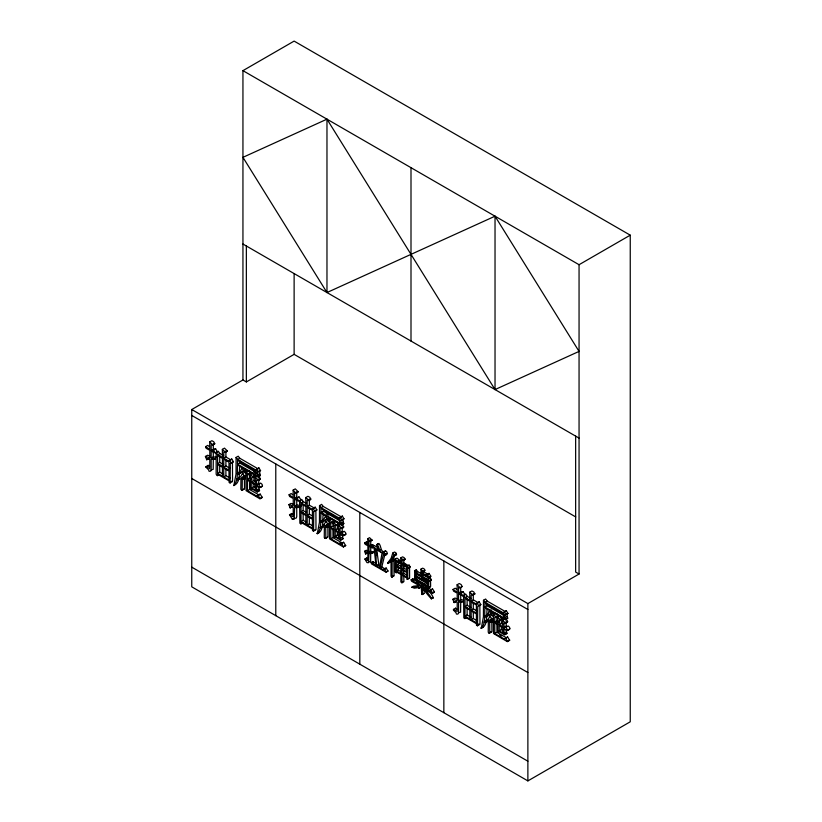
<?xml version="1.0" encoding="UTF-8"?>
<svg xmlns="http://www.w3.org/2000/svg" width="822" height="822" viewBox="0 0 822 822"><rect width="100%" height="100%" fill="white"/><g stroke="black" fill="none" stroke-linecap="round" stroke-linejoin="round"><path stroke-width="1.23" d="M239.654 466.865C238.853 472.938 240.846 482.483 233.859 485.576L236.027 474.006L236.078 457.422L238.216 456.189L239.757 458.234L257.995 468.766L258.879 467.862L260.574 470.626L259.464 471.016L260.266 475.578L257.964 476.832L237.517 465.026C236.931 471.746 238.668 480.099 233.859 485.576M323.087 515.034C322.286 521.107 324.279 530.652 317.302 533.745L319.46 522.176L319.511 505.592L321.649 504.359L323.19 506.403L341.428 516.935L342.322 516.041L344.007 518.805L340.77 520.418L341.407 525.001L320.95 513.195C320.364 519.915 322.101 528.269 317.302 533.745M487.056 609.698C486.254 615.77 488.247 625.316 481.271 628.409L483.428 616.839L483.48 600.255L485.617 599.022L487.158 601.067L505.396 611.599L506.28 610.705L507.975 613.469L504.729 615.082L505.366 619.665L484.918 607.859C484.333 614.579 486.069 622.932 481.271 628.409M251.799 481.836L255.344 483.881L255.231 477.325L257.358 476.092C261.93 477.438 260.348 481.219 256.639 480.027L256.639 484.631L257.327 485.031L260.687 483.089C265.64 486.316 258.735 489.532 256.639 485.525L256.639 490.344C259.464 494.803 252.385 487.847 250.998 489.296L250.361 488.196L250.463 481.959L247.34 480.151L247.422 490.713L256.865 496.169L260.214 494.104L262.239 497.546L259.875 498.769L246.097 490.683L246.014 479.421L244.381 478.568L243.795 476.832L246.014 478.466L245.932 471.674L248.059 470.441C252.601 471.828 251.08 475.517 247.34 474.438L247.34 479.257L250.463 481.065L250.361 474.51L252.488 473.287L254.954 475.578L253.926 476L253.926 480.603L251.799 481.836L251.799 477.233L255.036 475.907M257.224 492.029L259.516 490.755L258.776 486.706M332.365 519.34C336.414 520.449 333.239 523.871 330.773 522.607L330.773 527.426L333.907 529.234L333.794 522.689L335.921 521.456L338.14 523.398L338.191 524.302L335.232 525.402L335.232 530.005L338.777 532.05L338.664 525.494L340.791 524.261C345.363 525.607 343.781 529.389 340.072 528.197L340.072 532.8L340.77 533.201L344.12 531.269C349.073 534.485 342.168 537.701 340.072 533.694L340.072 538.523C342.897 542.972 335.818 536.016 334.431 537.465L333.794 536.365L333.907 530.128L330.773 528.32L330.855 538.883L340.298 544.339L343.647 542.273L345.672 545.716L343.308 546.938L329.53 538.852L329.447 527.59L327.814 526.748L327.238 525.001L329.447 526.635L329.365 519.843L331.492 518.61M340.657 540.198L342.959 538.924L342.209 533.673M505.633 619.654C509.589 620.682 506.424 624.196 504.04 622.86L504.04 627.463L504.729 627.864L508.088 625.932C513.041 629.159 506.136 632.365 504.04 628.357L504.04 633.187C506.866 637.636 499.786 630.69 498.399 632.128L497.762 631.029L497.875 624.792L494.741 622.994L494.823 633.557L504.266 639.002L507.616 636.937L509.64 640.379L507.277 641.602L493.498 633.515L493.416 622.254L491.782 621.411L491.196 619.665L493.334 618.432M504.626 634.861L506.917 633.587L506.177 629.539M258.139 476.811L257.327 472.249L260.574 470.626M341.572 524.981L343.699 523.748L342.897 519.185M505.366 619.665L507.667 618.411L506.866 613.849M375.449 563.317L372.818 561.488L371.071 562.495L371.544 563.923L385.98 572.153L387.984 571.177L386.155 568.033L383.319 569.882L380.031 567.981L383.165 555.333C385.888 556.432 389.361 552.744 385.549 550.781L384.439 551.634C379.219 552.363 381.983 540.886 376.692 544.575L378.665 550.319L372.613 546.507L374.359 545.5L378.716 548.336M388.046 563.491L391.036 560.635L391.036 576.222L392.104 577.023L392.125 561.005L392.875 560.83L391.806 559.402L393.697 555.199C396.194 556.504 397.992 553.011 394.529 552.014L392.782 553.021L391.087 558.385L387.696 562.957L388.046 563.491L391.344 561.149M260.101 498.769L258.077 495.337L256.865 496.169M343.545 546.938L341.51 543.506L340.298 544.339M507.513 641.612L505.479 638.17L504.266 639.002M209.168 446.48L207.771 445.39L205.634 446.613L209.816 449.418L209.702 441.938L211.84 440.705C215.847 441.753 214.963 446.141 211.172 444.702L211.172 450.199L212.251 450.816L213.463 449.994L215.57 453.148L211.172 451.093L211.172 458.09L215.272 458.604L215.354 459.251L211.172 459.436L211.172 469.66L210.761 471.047L209.846 471.355L208.952 471.191L208.685 469.948L206.055 467.307L206.055 466.577L208.182 465.344L209.579 466.536M217.625 452.234L215.6 448.761L212.251 450.816M260.327 487.528L258.55 484.322M343.76 535.708L341.983 532.492M456.57 589.312L455.172 588.223L453.035 589.456L457.217 592.251L457.104 584.771L459.241 583.538C463.248 584.586 462.365 588.984 458.573 587.535L458.573 593.032L459.652 593.659L460.875 592.826L462.971 595.991L458.573 593.926L458.573 600.923L462.673 601.437L462.755 602.094L458.573 602.269L458.573 612.493L458.162 613.88L457.248 614.188L456.354 614.024L456.087 612.78L453.456 610.15L453.456 609.41L455.583 608.177L456.981 609.369M507.729 630.371L505.951 627.165M247.422 490.713L249.58 489.378L249.477 480.13M330.855 538.883L333.023 537.547L332.91 529.502M494.823 633.557L496.991 632.21L496.878 622.963M379.445 567.642L382.055 552.98L374.544 548.644C378.295 554.09 373.239 564.724 379.445 567.642L381.192 566.635M431.458 598.889C430.677 594.265 415.048 580.034 430.091 597.491C437.725 601.889 428.879 589.58 426.299 589.323L424.255 590.556M386.227 572.184L384.408 569.05L383.319 569.882M432.619 593.186L430.8 589.929L432.547 588.922L434.448 591.912L432.619 593.186L422.354 587.36L422.354 594.306L421.737 594.45L421.265 586.733L411.555 581.226L411.123 579.829L412.87 578.822L420.864 583.774M237.291 479.719L239.428 478.496L238.955 477.993L236.828 479.226L237.291 479.719L240.949 478.61L240.836 489.347L242.161 490.354L242.274 479.432L245.408 478.106L242.274 479.432M242.161 490.354L244.524 488.463L244.411 478.209M324.69 525.094L320.261 527.395L320.734 527.899L324.382 526.779L324.269 537.516L324.906 538.389L325.82 537.865L325.707 527.611L328.841 526.275M325.594 538.523L327.957 536.632L327.844 526.378M387.337 553.596L385.497 554.871L382.549 553.268L384.213 555.641M395.218 559.114L395.218 572.143L396.255 572.739L396.327 571.835L400.93 574.496L400.838 581.986L401.948 582.819L402.02 575.123L406.736 577.845L407.126 579.222L409.582 577.969L409.582 567.303L410.219 566.913L409.058 565.084L406.654 566.584L402.02 563.913L402.02 560.131C405.205 561.21 405.955 557.696 402.585 556.843L400.838 557.861L400.93 563.286L396.594 560.779L395.218 559.114L396.964 558.107L401.598 561.642M401.948 582.819L403.879 581.277L403.766 575.225M488.658 619.767L484.23 622.069L484.692 622.562L488.35 621.442L488.237 632.18L488.874 633.053L489.789 632.529L489.676 622.275L492.532 621.072M489.563 633.187L491.926 631.296L491.813 621.042M489.213 611.26L487.744 614.126L484.805 616.233L485.227 616.757L487.354 616.264L490.313 613.787L491.422 614.168L493.662 612.78L491.371 613.531L489.213 611.26L491.34 610.027M246.066 473.801L244.607 472.28L242.469 473.513L240.589 476.832L236.828 479.226M325.902 521.682L328.091 523.963L330.228 522.73L328.04 520.449L325.902 521.682L322.553 526.327L320.261 527.395M493.467 616.634L492.008 615.113L489.871 616.346L487.991 619.665L484.23 622.069M380.031 567.981L381.778 566.975L384.912 554.316L385.96 554.634L385.908 553.977M414.545 570.725C415.151 572.317 413.723 582.582 415.747 579.592L427.728 586.507L428.663 587.936L428.796 581.257L431.18 580.096L431.201 579.418L430.029 577.64L427.553 579.387L422.076 576.222L422.076 573.581L428.704 577.404L430.82 576.212L429.022 573.366L426.166 575.225L422.076 572.872L422.076 571.382C425.046 572.482 425.991 568.937 422.672 568.156L420.926 569.163L420.987 575.595L415.932 572.677L414.545 570.725L416.292 569.718L417.679 571.66L421.727 574.003M428.981 577.465L430.82 576.212M392.104 577.023L394.057 575.503L393.872 559.988L394.622 559.823L393.553 558.395L395.444 554.192L396.492 554.573M248.799 474.746L251.029 473.297M332.232 522.915L334.462 521.467M502.437 618.74L499.201 620.065L499.201 624.669L501.328 623.436L501.328 618.832L502.355 618.411L499.889 616.12L497.762 617.353L497.875 623.898L494.741 622.1L494.741 617.271C497.916 618.35 500.279 614.651 495.461 613.274L493.334 614.507L493.416 621.298L491.196 619.665M496.2 617.579L498.43 616.14M368.78 551.059L366.304 550.288L364.557 551.295L365.646 554.018L365.985 553.268L367.886 553.504L367.835 560.696L364.896 559.032L366.643 558.025L368.554 559.525M209.692 455.953L207.545 455.224L205.418 456.457L206.743 459.786L207.154 458.902L209.816 459.323L209.764 468.663L206.055 466.577M294.194 504.482L290.978 503.403L288.851 504.626L290.176 507.955L290.587 507.071L293.248 507.493L293.197 516.833L289.488 514.747L291.615 513.514L293.012 514.706M457.094 598.786L454.946 598.067L452.819 599.3L454.145 602.618L454.556 601.745L457.217 602.156L457.166 611.506L453.456 609.41M258.098 480.377L260.327 478.959M341.531 528.546L343.76 527.128M423.279 571.66L420.926 569.163M505.499 623.21L502.632 620.158L504.759 618.935M507.729 621.792L506.177 621.627L506.177 626.23L504.04 627.463M428.663 587.936L430.636 586.456L430.543 580.25M212.621 445.062L214.85 443.633M296.054 493.231L293.135 490.107L295.273 488.874L298.283 491.803L296.742 491.638L296.742 497.135L294.605 498.368L294.605 492.871L296.054 493.231L298.283 491.803M373.712 545.983L372.726 544.554L369.982 546.25L368.975 545.674L368.975 540.927L370.198 541.236L372.027 540.064L369.551 537.67L367.804 538.677L367.886 545.048L364.732 542.88L366.489 541.873L367.629 542.787M370.198 541.236L372.027 540.064M460.022 587.894L462.252 586.466M422.2 594.594L424.101 593.299L424.101 588.665M326.704 527.508L325.327 526.07L327.043 524.282L328.122 524.631L328.091 523.963M407.65 579.284L407.825 568.31L410.219 566.913M223.635 455.696L219.916 453.549L218.282 451.237L216.155 452.47L216.155 474.191L217.008 475.589L217.594 474.222L228.989 480.808L229.122 482.473L230.129 482.966L232.564 481.209L232.451 462.19L233.448 461.748L231.763 459.015L228.742 461.111L223.759 458.234L223.759 452.131L225.341 452.275L222.351 449.367L224.488 448.134L227.468 451.042L225.896 450.898M230.129 482.966L230.324 463.423L233.448 461.748M299.588 500.639L299.866 523.224L300.883 523.902L301.027 522.402L312.432 528.978L312.555 530.642L313.562 531.135L313.757 511.592L316.881 509.917L315.196 507.184L312.175 509.28L307.202 506.403L307.202 500.3C310.593 501.564 312.144 497.341 307.921 496.303L305.784 497.536L305.866 505.633L301.222 502.951L299.588 500.639L301.715 499.406L303.349 501.718L306.144 503.331M308.682 500.608L310.911 499.211M313.562 531.135L315.997 529.378L315.884 510.37M403.232 560.388L405.061 559.248M463.557 595.303L463.834 617.897L464.851 618.565L464.995 617.065L476.39 623.641L476.524 625.316L477.531 625.799L479.966 624.042L479.853 605.033L480.849 604.581L479.164 601.848L476.144 603.944L471.16 601.067L471.16 594.964C474.561 596.238 476.113 592.015 471.89 590.967L469.752 592.2L469.835 600.307L465.19 597.615L463.557 595.303L465.684 594.07L467.317 596.392L471.037 598.539M472.65 595.282L474.88 593.874M477.531 625.799L477.726 606.266L480.849 604.581M376.743 566.081L378.737 564.169L376.753 549.939M244.021 471.325L246.097 469.465L243.97 470.698L241.802 468.427L240.343 471.283L237.404 473.4L237.825 473.924L239.952 473.431L242.911 470.955L244.021 471.325L246.261 469.948M327.454 519.494L329.53 517.634L327.403 518.867L325.245 516.596L323.776 519.453L320.837 521.569L321.258 522.093L323.385 521.6L326.344 519.124L327.454 519.494L329.694 518.117M491.422 614.168L491.371 613.531M394.745 555.58L396.594 554.439M316.881 509.917L313.757 511.592M387.696 562.957L390.83 560.45M492.45 612.554L489.491 615.031L485.227 616.757M243.271 479.339L241.894 477.901L243.61 476.113L244.792 476.257L242.469 473.513M492.81 620.949L490.672 622.172L489.296 620.733L491.011 618.945L492.193 619.089L489.871 616.346M236.078 457.422L237.63 459.467L255.868 469.989L258.879 467.862M319.511 505.592L321.063 507.636L339.301 518.158L342.322 516.041M430.029 577.64L429.3 578.369L423.833 575.215L422.076 576.222M483.48 600.255L485.031 602.3L503.27 612.832L506.28 610.705M431.386 579.89L428.796 581.257M228.742 461.111L231.763 459.015M312.175 509.28L315.196 507.184M476.144 603.944L479.164 601.848M432.547 588.922L429.639 590.864L422.354 586.651L422.354 585.058L423.258 584.976L421.172 582.829L421.265 586.024L411.123 579.829M344.007 518.805L340.77 520.418M507.975 613.469L504.729 615.082M418.244 585.747L413.6 586.178L411.843 587.196L414.339 588.192L418.09 587.648C420.083 589.343 422.107 584.73 419.179 588.069M420.926 587.062L419.066 588.162M419.405 584.791L416.497 586.764L411.843 587.196M252.631 477.356L252.57 476.462L250.361 474.51M335.232 525.402L338.469 524.076M500.033 620.199L499.971 619.305L497.762 617.353M429.639 590.864L430.8 589.929M376.692 544.575C380.257 546.301 377.73 552.333 382.682 552.641L385.549 550.781M426.166 575.225L429.022 573.366M406.654 566.584L407.311 566.101L408.174 567.303L407.825 568.31M409.058 565.084L408.4 565.577L403.766 562.895L402.02 563.913M215.6 448.761L211.172 450.199M294.605 498.368L295.684 498.985L296.906 498.163L299.002 501.328L294.605 499.262L294.605 506.26L298.705 506.773L300.831 505.54L296.742 505.027L294.605 506.26M301.14 500.095L299.033 496.93L297.821 497.762L296.742 497.135M369.982 546.25L370.979 545.572L372.613 548.079L368.975 546.383L368.975 552.456L372.181 552.733L373.928 551.726L374.02 552.322L372.274 553.34L368.975 553.555L368.636 562.638L366.982 562.649L364.896 559.032M372.726 544.554L368.975 545.674M459.652 593.659L463.002 591.593L465.108 594.758L462.971 595.991M507.616 636.937L506.393 637.769L496.961 632.324M327.094 519.391L321.258 522.093M242.942 379.97L242.942 70.651L294.122 41.1L630.248 235.164L630.248 721.798L527.878 780.9L191.752 586.836L191.752 409.52L242.942 379.97L246.353 381.942L294.122 354.354L575.749 516.956M215.57 453.148L217.707 451.925M206.743 459.786L208.88 458.553M211.172 458.09L213.299 456.857L216.176 457.227M216.155 452.47L217.789 454.782L219.916 453.549M225.238 451.956L227.375 450.723M225.238 452.439L227.468 451.042M206.055 467.307L208.182 466.074L208.182 465.344M223.759 458.234L225.896 457.001L230.879 459.878M217.594 463.649L222.433 466.444L222.433 458.388L217.594 455.594L217.594 463.649L219.721 462.416L223.594 464.656M223.759 467.215L228.989 470.235L228.989 462.18L223.759 459.159L223.759 467.215L225.896 465.982L230.078 468.396M237.63 459.467L239.757 458.234M217.594 473.369L222.433 476.164L222.433 467.307L217.594 464.512L217.594 473.369L219.721 472.136L223.594 474.366M242.942 70.651L579.058 264.715L630.248 235.164M217.45 475.733L219.577 474.5M237.517 464.163L256.115 474.9L256.115 471.068L237.517 460.33L237.517 464.163L239.654 462.93L257.152 473.03M223.759 476.924L228.989 479.945L228.989 471.098L223.759 468.078L223.759 476.924L225.896 475.691L230.078 478.116M237.404 473.4L239.541 472.167M237.825 473.924L242.089 472.198L245.048 469.722L246.158 470.092M241.894 477.901L245.932 475.599M248.891 474.53L250.936 472.989M255.868 469.989L257.995 468.766M247.34 479.257L249.477 478.024L251.563 479.236M252.816 476.811L254.954 475.578M257.327 475.085L259.464 473.862M258.19 476.483L260.327 475.25M257.964 476.832L260.266 475.578M258.19 480.182L260.235 478.62M241.473 490.22L244.288 489.121M256.639 484.631L258.776 483.398L259.464 483.798M251.799 488.001L255.344 490.046L255.344 484.775L251.799 482.73L251.799 488.001L253.926 486.768L255.704 487.795M260.399 487.22L262.537 485.987M256.639 490.344L258.776 489.121M257.44 491.607L259.577 490.374M258.077 495.337L260.214 494.104M260.184 498.43L262.31 497.197M288.851 504.626L293.248 506.023L293.248 498.481L289.601 496.498L289.067 494.793L291.204 493.56L292.601 494.649M294.605 499.262L296.742 498.029M295.684 498.985L299.033 496.93M290.176 507.955L292.313 506.722M301.222 502.951L303.349 501.718M308.774 500.444L310.808 498.892M289.488 514.747L292.396 519.36L294.194 519.216L294.605 507.606L298.787 507.431L300.914 506.198M307.202 506.403L309.329 505.17L314.312 508.047M301.027 511.818L305.866 514.613L305.866 506.568L301.027 503.763L301.027 511.818L303.154 510.585L306.061 512.27M292.396 519.36L294.523 518.127M307.202 515.384L312.432 518.405L312.432 510.349L307.202 507.328L307.202 515.384L309.329 514.151L312.473 515.959M321.063 507.636L323.19 506.403M301.027 521.538L305.866 524.333L305.866 515.476L301.027 512.681L301.027 521.538L303.154 520.305L306.061 521.98M300.883 523.902L303.01 522.669M320.95 512.332L339.548 523.069L339.548 519.237L320.95 508.499L320.95 512.332L323.087 511.099L339.496 520.573M320.95 513.195L323.087 511.962M307.202 525.094L312.432 528.114L312.432 519.268L307.202 516.247L307.202 525.094L309.329 523.871L312.473 525.679M320.837 521.569L322.974 520.336L323.385 520.86M320.734 527.899L322.861 526.666L322.388 526.162M325.327 526.07L330.362 523.193M328.122 524.631L330.249 523.398M332.324 522.7L334.369 521.158M339.301 518.158L341.428 516.935M316.943 533.283L319.07 532.05L319.429 532.512M330.773 527.426L332.91 526.203L332.91 521.374M336.342 525.309L338.387 523.748M336.064 525.525L338.191 524.302M340.77 523.265L342.897 522.032M341.623 524.652L343.76 523.419M341.407 525.001L343.699 523.748M335.232 530.005L337.359 528.772L339.137 529.789M341.623 528.361L343.668 526.789M324.906 538.389L327.721 537.29M340.072 532.8L342.209 531.567L342.897 531.968M335.232 536.17L338.777 538.215L338.777 532.944L335.232 530.899L335.232 536.17L337.359 534.937L339.137 535.965M343.843 535.389L345.97 534.156M340.072 538.523L342.209 537.29M340.873 539.777L343.01 538.554M341.51 543.506L343.647 542.273M343.617 546.599L345.754 545.376M377.082 544.452L378.829 543.445M365.646 554.018L367.393 553.011M368.975 552.456L370.732 551.449L373.928 551.726M368.975 553.555L370.732 552.548L370.64 561.221L369.551 561.827M379.189 550.627L381.12 549.486M382.682 552.641L384.439 551.634M392.782 553.021L394.714 555.056L396.461 554.038M391.806 559.402L393.553 558.395M392.125 561.005L393.872 559.988M392.875 560.83L394.622 559.823M384.408 569.05L386.155 568.033M403.314 560.255L404.979 558.981M396.327 565.731L400.93 568.392L400.93 564.015L396.327 561.354L396.327 565.731L398.074 564.724L401.763 566.851M386.319 571.907L388.066 570.889M396.327 571.074L400.93 573.735L400.93 569.122L396.327 566.461L396.327 571.074L398.074 570.067L401.763 572.194M402.02 569.019L406.736 571.742L406.736 567.365L402.02 564.642L402.02 569.019L403.766 568.012L407.548 570.191M396.255 572.739L397.776 571.752M391.519 576.921L393.861 576.017M402.02 574.362L406.736 577.085L406.736 572.482L402.02 569.749L402.02 574.362L403.766 573.355L407.548 575.534M415.932 572.677L417.679 571.66M407.126 579.222L409.407 578.277M415.747 575.585L427.728 582.5L427.728 580.198L415.747 573.273L415.747 575.585L417.494 574.578L428.396 580.866M423.279 571.239L425.025 570.232M422.076 572.872L423.833 571.865L427.913 574.218M415.747 578.832L427.728 585.747L427.728 583.26L415.747 576.345L415.747 578.832L417.494 577.825L428.396 584.113M415.634 580.702L417.381 579.695M423.053 585.172L425.005 583.969L424.101 584.041L424.101 585.644L431.386 589.847M422.354 586.651L424.101 585.644M421.737 594.45L423.947 593.576M432.701 592.919L434.448 591.912M431.18 598.848L433.204 597.871M458.573 593.032L460.71 591.799L461.789 592.426M460.875 592.826L463.002 591.593M454.145 602.618L456.282 601.385M458.573 600.923L460.71 599.69L463.577 600.06M465.19 597.615L467.317 596.392M472.742 595.107L474.777 593.556M471.16 601.067L473.297 599.834L478.281 602.711M464.995 606.482L469.835 609.287L469.835 601.231L464.995 598.437L464.995 606.482L467.122 605.259L470.996 607.489M471.16 610.047L476.39 613.068L476.39 605.013L471.16 601.992L471.16 610.047L473.297 608.814L477.479 611.229M485.031 602.3L487.158 601.067M464.995 616.202L469.835 618.997L469.835 610.15L464.995 607.345L464.995 616.202L467.122 614.969L470.996 617.209M464.851 618.565L466.978 617.343M484.918 606.996L503.516 617.733L503.516 613.9L484.918 603.163L484.918 606.996L487.056 605.763L504.554 615.873M471.16 619.767L476.39 622.788L476.39 613.931L471.16 610.91L471.16 619.767L473.297 618.534L477.479 620.949M484.805 616.233L488.71 614.044M476.524 625.316L478.661 624.083M489.296 620.733L491.422 619.511M503.27 612.832L505.396 611.599M496.293 617.363L498.338 615.832M480.911 627.946L483.038 626.713L483.398 627.176M494.741 622.1L496.878 620.867L498.964 622.069M191.752 409.52L527.878 603.584L579.058 574.033L579.058 264.715M500.218 619.644L502.355 618.411M504.729 617.928L506.866 616.695M505.592 619.315L507.729 618.082M505.499 622.696L507.636 621.463M488.874 633.053L491.69 631.954M499.201 630.834L502.745 632.878L502.745 627.607L499.201 625.563L499.201 630.834L501.328 629.601L503.105 630.628M507.801 630.053L509.938 628.82M504.04 633.187L506.177 631.954M504.842 634.45L506.979 633.217M507.585 641.273L509.712 640.04M490.672 622.172L489.676 622.275M326.971 119.169L242.942 157.341L326.971 292.54L495.029 216.196L579.058 351.405L495.029 389.577L326.971 119.169L326.971 292.54M295.406 518.292L296.321 517.983L296.742 516.596L296.742 506.373M230.324 463.423L231.321 462.981L229.626 460.248M486.83 621.329L488.566 620.949M214.758 443.829L213.299 443.469M371.945 540.229L370.732 539.92L370.732 544.667M250.936 473.513L249.477 473.205M498.338 616.346L496.878 616.038M404.979 559.381L403.766 559.124L403.766 562.895M474.777 594.049L473.297 593.731L473.297 599.834M260.235 479.144L258.776 478.794M211.09 469.958L213.196 469.321L213.299 459.477M458.491 612.801L460.597 612.154L460.71 602.31M403.16 581.699L403.705 581.801M232.256 481.733L231.259 481.24M315.083 529.748L315.699 529.902M430.409 586.929L429.587 586.528M479.051 624.412L479.658 624.576M364.557 551.295L367.886 552.271L367.886 545.746L365.163 544.287L364.732 542.88M205.418 456.457L209.816 457.854L209.816 450.312L206.158 448.329L205.634 446.613M452.819 599.3L457.217 600.687L457.217 593.145L453.559 591.162L453.035 589.456M329.17 523.049L329.92 523.357M242.942 244.031L579.058 438.085M579.058 574.033L575.647 572.061L575.647 436.122M191.752 415.439L527.878 609.492M253.638 471.869L255.796 473.112M326.313 513.822L328.461 515.065M217.789 454.782L222.433 457.464L222.351 449.367M398.074 560.347L400.838 561.94M403.766 563.635L406.602 565.269M253.926 480.603L255.704 481.62M501.328 623.436L503.105 624.463M506.177 626.23L506.866 626.631M421.861 577.845L427.306 580.99M499.201 624.669L502.745 626.713L502.632 620.158M416.579 582.007L418.717 583.25M425.21 586.99L428.55 588.922M249.559 489.48L258.992 494.936M332.992 537.66L342.425 543.106M339.959 542.541L342.147 543.804M499.529 634.666L501.728 635.94M378.49 565.074L380.288 566.111M381.778 566.975L385.066 568.875M191.752 478.476L527.878 672.54M191.752 567.139L527.878 761.203M400.838 557.861L403.232 559.988M469.752 592.2L472.65 594.789M305.784 497.536L308.682 500.125M289.067 494.793L293.248 497.587L293.135 490.107M371.071 562.495L375.993 565.649L374.133 548.438L372.613 546.507M457.104 584.771L460.125 587.699M367.804 538.677L370.27 541.071M209.702 441.938L212.723 444.856M338.664 525.494L341.531 528.022M255.231 477.325L258.098 479.853M493.334 614.507L496.2 617.055M329.365 519.843L332.232 522.391M245.932 471.674L248.799 474.222M333.794 522.689L336.26 524.981M426.752 590.381L428.241 592.035M486.943 615L487.354 615.524M417.658 585.798L419.107 587.72M477.027 603.081L478.723 605.814M313.059 508.417L314.754 511.15M427.276 574.383L429.074 577.219M383.802 551.788L385.59 554.603M504.153 611.938L505.838 614.702M428.272 578.647L429.639 580.907M340.185 517.264L341.87 520.028M256.752 469.095L258.437 471.859M389.453 561.94L389.792 562.484M372.818 561.488L373.291 562.916M412.87 578.822L413.302 580.219M366.489 541.873L366.92 543.27M372.181 552.733L372.274 553.34M298.705 506.773L298.787 507.431M416.292 569.718L416.497 571.588M376.877 553.144L377.113 555.477M527.878 603.584L527.878 780.9M501.328 626.436L501.328 629.601M496.878 617.25L496.878 620.867M495.029 216.196L495.029 389.577M487.056 603.214L487.056 605.763M473.297 603.071L473.297 608.814M473.297 612.205L473.297 618.534M467.122 598.354L467.122 605.259M467.122 607.386L467.122 614.969M460.71 587.401L460.71 591.799M460.71 593.864L460.71 599.69M455.583 608.177L455.583 608.917M443.849 560.984L443.849 712.684M411 167.678L411 341.058M403.766 564.724L403.766 568.012M403.766 569.893L403.766 573.355M398.074 561.436L398.074 564.724M398.074 566.605L398.074 570.067M370.732 546.589L370.732 551.449M366.643 558.025L366.643 558.631M359.81 512.466L359.81 664.166M342.209 526.964L342.209 531.567M337.359 524.169L337.359 528.772M337.359 531.772L337.359 534.937M309.329 499.067L309.329 505.17M309.329 507.246L309.329 514.151M309.329 516.278L309.329 523.871M303.154 504.842L303.154 510.585M303.154 512.712L303.154 520.305M296.742 500.362L296.742 505.027M294.122 273.562L294.122 354.354M291.615 513.514L291.615 514.243M275.781 463.947L275.781 615.657M258.776 479.945L258.776 483.398M253.926 483.603L253.926 486.768M249.477 474.407L249.477 478.024M246.353 245.994L246.353 381.942M239.654 460.371L239.654 462.93M225.896 452.121L225.896 457.001M225.896 460.228L225.896 465.982M225.896 469.372L225.896 475.691M219.721 455.511L219.721 462.416M219.721 464.543L219.721 472.136M213.299 444.568L213.299 448.966M213.299 452.192L213.299 456.857"/></g></svg>
